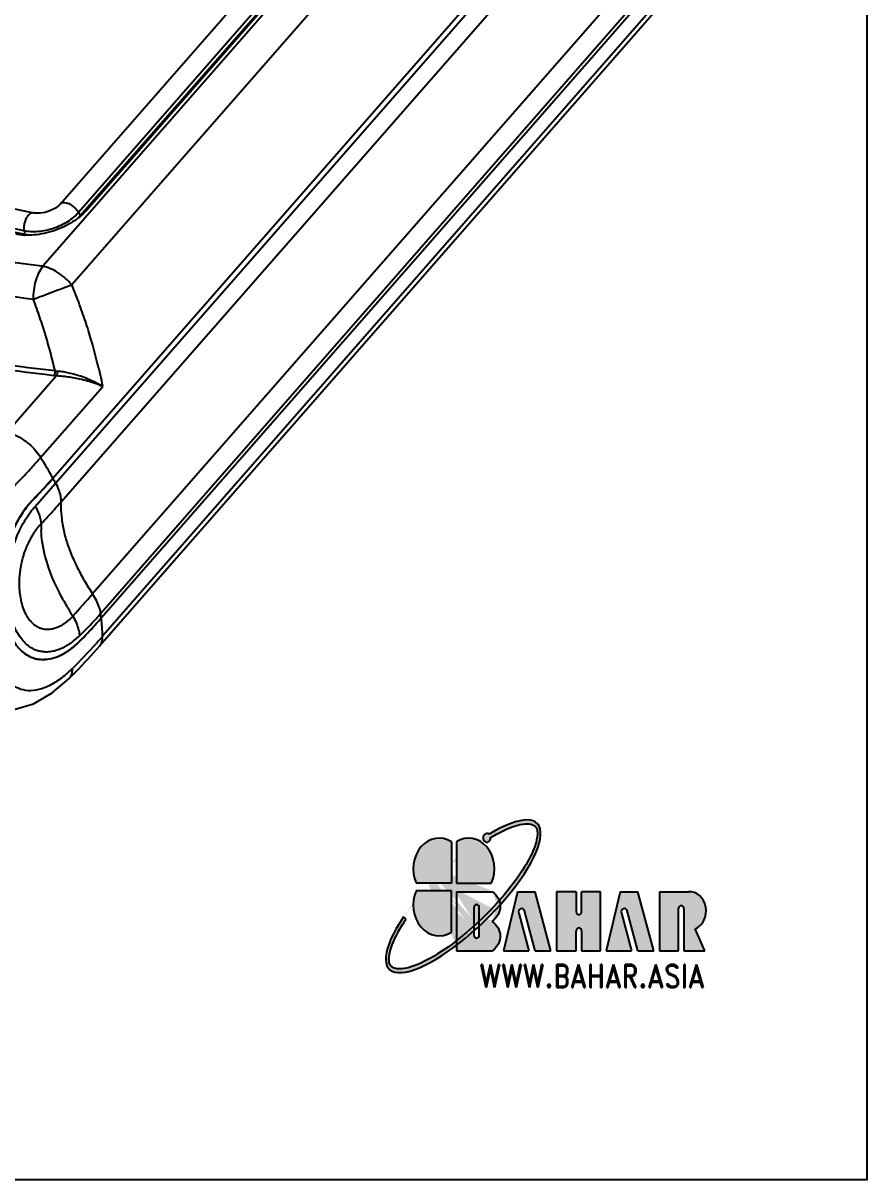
# Model space of a CAD drawing. Header units: millimetres. Extents: x 1786 to 4177, y -2705 to -1639.
# Drawn here: x 3672.3 to 3755.4, y -1898.6 to -1784.7 of the extents above; entities that cross this region are included whole.
import ezdxf
from ezdxf.enums import TextEntityAlignment as Align

# ---------------------------------------------------------------- set-up
doc = ezdxf.new("R2010")
doc.units = ezdxf.units.MM
doc.layers.add('from', color=7, linetype='Continuous')
doc.styles.add('BAHAR', font='romand.shx', dxfattribs={"width": 1.2, "bigfont": 'whgdtxt.shx'})

# ---------------------------------------------------------------- blocks, each defined once
blk = doc.blocks.new('*u187')
at = {"color": 7, "linetype": 'Continuous'}
for p, q in [((46.43, 42.1, 0), (-1.65, -12.85, 0)), ((49.29, 40.27, 0), (1.21, -14.68, 0)), ((0.06, -6.73, 0), (40.48, 39.48, 0)), ((43.11, 38.89, 0), (2.68, -7.31, 0)), ((42.29, 38.64, 0), (1.86, -7.56, 0)), ((42.45, 38.32, 0), (2.02, -7.88, 0)), ((-0.66, -33.71, 0), (56.39, 31.49, 0)), ((-0.65, -33.73, 0), (56.4, 31.48, 0)), ((-0.39, -34.2, 0), (56.66, 31.01, 0)), ((0.13, -36.08, 0), (57.18, 29.12, 0)), ((60.31, 20.1, 0), (3.25, -45.11, 0)), ((61.11, 18.15, 0), (4.06, -47.05, 0)), ((4.11, -47.48, 0), (61.16, 17.73, 0)), ((4.11, -47.49, 0), (61.16, 17.71, 0)), ((60.99, 14.94, 0), (3.94, -50.26, 0)), ((61.3, 15.91, 0), (4.24, -49.3, 0)), ((-2.53, -7.61, 0), (-41.88, 0.74, 0)), ((-3.49, -9.37, 0), (-42.84, -1.02, 0)), ((-3.42, -9.72, 0), (-42.77, -1.37, 0)), ((-2.45, -7.62, 0), (-2.53, -7.6, 0)), ((1.86, -7.56, 0), (2.02, -7.88, 0)), ((-3.49, -9.37, 0), (-3.42, -9.72, 0)), ((-1.65, -12.85, 0), (-2.01, -12.8, 0)), ((-5.19, -29.21, 0), (-0.32, -23.65, 0)), ((-1.86, -31.68, 0), (4.27, -24.69, 0)), ((-0.67, -33.72, 0), (-0.65, -33.73, 0)), ((-2.4, -36.5, 0), (-0.39, -34.2, 0)), ((-2.65, -35.88, 0), (-2.63, -35.88, 0)), ((0.95, -53.45, 0), (0.95, -53.45, 0))]:
    blk.add_line(p, q, dxfattribs=at)
at = {"color": 7, "linetype": 'Continuous', "elevation": 0}
for points in [[(0.06, -6.73), (-0.06, -6.85), (-0.41, -7.12), (-0.88, -7.36), (-1.41, -7.54), (-1.92, -7.63), (-2.36, -7.63), (-2.53, -7.61)], [(-6.84, -56.45), (-6.09, -56.57), (-4.38, -56.49), (-2.58, -55.94), (-0.74, -54.88), (0.95, -53.45)]]:
    blk.add_lwpolyline(points, dxfattribs=at)
at = {"color": 7, "linetype": 'Continuous'}
for centre, radius, start, end in [((-2.08, -3, 0), 6.43, 309.949, 310.978), ((-3.13, -3.42, 0), 6.37, 267.1062, 267.4113), ((-0.09, -19.53, 0), 4.12, 263.3682, 266.8231), ((0.07, -19.91, 0), 3.29, 261.1211, 264.9575), ((-47, -59.6, 0), 53.08, 29.1834, 31.7269), ((-47.88, 7.63, 0), 62.76, 316.1239, 318.7967), ((-47.69, 7.45, 0), 62.52, 316.1184, 318.8018), ((-45.22, -58.58, 0), 51.02, 28.9477, 29.1497), ((-45, -58.46, 0), 50.78, 28.745, 28.9476), ((-44.58, -58.23, 0), 50.29, 28.5415, 28.7452), ((9.17, -36.43, 0), 9.05, 177.7815, 181.3249), ((9.43, -38.31, 0), 11.24, 179.584, 183.1131), ((-307.35, 226.94, 0), 412.9, 318.3805, 318.7853), ((23.34, -31.57, 0), 24.22, 212.1432, 213.9793), ((24.84, -31.99, 0), 28.07, 211.1495, 213.0644), ((-23.61, -22.84, 0), 36.76, 314.1576, 317.7349), ((-43.11, -6.15, 0), 62.76, 316.1239, 318.7967), ((-42.81, -6.4, 0), 62.36, 316.3132, 318.8026), ((-23.45, -22.98, 0), 36.55, 317.7364, 318.3726), ((-23.37, -23.06, 0), 36.43, 318.3727, 318.8189), ((-21.64, -50.37, 0), 25.9, 6.4012, 7.3534), ((-19.86, -50.18, 0), 24.12, 2.1081, 6.4118), ((-44.03, -6.94, 0), 64.23, 314.8436, 317.9119), ((-3.44, -43.66, 0), 7.78, 308.3886, 312.9203), ((-4.03, -43.01, 0), 8.65, 312.8486, 314.1802), ((-44.76, -4.57, 0), 65.03, 316.1405, 316.3329), ((-41.26, -9.48, 0), 60.46, 317.9379, 318.8125), ((-3.17, -44.86, 0), 7.13, 306.0341, 306.488), ((-43.11, -9.06, 0), 62.54, 315.624, 318.7936), ((-1.63, -48.61, 0), 2.99, 253.8993, 258.0243), ((-1.63, -48.64, 0), 2.95, 257.9862, 259.2608), ((-1.63, -48.6, 0), 3.01, 258.0215, 259.3255), ((-1.63, -48.59, 0), 3.01, 259.326, 262.8582), ((-6.61, -44.59, 0), 11.14, 310.4662, 314.9272), ((-45.71, -6.57, 0), 66.14, 314.8624, 315.65)]:
    blk.add_arc(centre, radius, start, end, dxfattribs=at)
for points, start_tangent, end_tangent in [([(-2.01, -12.8, 0), (-14.4, -11, 0), (-26.76, -8.67, 0), (-38.7, -5.85, 0), (-50.18, -2.55, 0)], (-0.992342, 0.123522), (-0.954005, 0.299792)), ([(-2.58, -16.11, 0), (-15.46, -14.25, 0), (-27.95, -11.89, 0), (-40, -9.04, 0), (-51.6, -5.71, 0)], (-0.992481, 0.122396), (-0.954005, 0.299792)), ([(0.06, -6.73, 0), (0.1, -6.68, 0), (0.34, -6.58, 0), (0.65, -6.6, 0), (1, -6.72, 0), (1.34, -6.95, 0), (1.64, -7.24, 0), (1.86, -7.56, 0)], (0.650659, 0.75937), (0.454282, -0.890858)), ([(-2.53, -7.61, 0), (-2.61, -7.6, 0), (-2.86, -7.66, 0), (-3.1, -7.86, 0), (-3.31, -8.18, 0), (-3.45, -8.56, 0), (-3.51, -8.98, 0), (-3.49, -9.37, 0)], (-0.976438, 0.215798), (0.189906, -0.981802)), ([(1.86, -7.56, 0), (1.38, -8.03, 0), (0.79, -8.46, 0), (0.12, -8.83, 0), (-0.6, -9.12, 0), (-1.36, -9.33, 0), (-2.11, -9.44, 0), (-2.83, -9.45, 0), (-3.49, -9.37, 0)], (-0.658501, -0.75258), (-0.97824, 0.207477)), ([(2.05, -7.93, 0), (1.28, -8.49, 0), (0.41, -8.97, 0), (-0.54, -9.35, 0), (-1.53, -9.62, 0), (-2.51, -9.77, 0), (-3.42, -9.79, 0)], (-0.766581, -0.642147), (-0.998979, 0.045168)), ([(2.02, -7.88, 0), (1.7, -8.21, 0)], (-0.658501, -0.75258), (-0.736655, -0.676269)), ([(2.68, -7.31, 0), (2.14, -7.85, 0)], (-0.658501, -0.75258), (-0.754926, -0.65581)), ([(-3.45, -9.79, 0), (-4.32, -9.68, 0)], (-0.998725, 0.050487), (-0.97824, 0.207477)), ([(-2.87, -9.8, 0), (-3.42, -9.72, 0)], (-0.997089, 0.076249), (-0.97824, 0.207477)), ([(-0.57, -23.63, 0), (-14.72, -21.65, 0), (-28.41, -19.09, 0), (-41.59, -15.96, 0), (-54.22, -12.25, 0)], (-0.993269, 0.115834), (-0.951529, 0.307559)), ([(-0.44, -23.16, 0), (-14.57, -21.19, 0), (-28.24, -18.63, 0), (-41.4, -15.5, 0), (-54.01, -11.8, 0)], (-0.993269, 0.115834), (-0.951529, 0.307559)), ([(-2.58, -16.11, 0), (-2.51, -15.2, 0), (-2.33, -14.32, 0), (-2.03, -13.51, 0), (-1.65, -12.85, 0)], (0.000013, 1), (0.585877, 0.8104)), ([(1.21, -14.68, 0), (0.58, -14.04, 0), (-0.14, -13.49, 0), (-0.9, -13.09, 0), (-1.65, -12.85, 0)], (-0.646815, 0.762647), (-0.97824, 0.207477)), ([(-2.58, -16.11, 0), (-1.67, -15.75, 0), (-0.67, -15.36, 0), (0.32, -15, 0), (1.21, -14.68, 0)], (0.934866, 0.355002), (0.953491, 0.301421)), ([(4.27, -24.69, 0), (3.75, -22.44, 0), (3.2, -20.38, 0), (2.62, -18.49, 0), (1.98, -16.65, 0), (1.21, -14.68, 0)], (-0.202636, 0.979254), (-0.379516, 0.925185)), ([(-0.44, -23.16, 0), (-0.9, -21.3, 0), (-1.39, -19.59, 0), (-1.93, -17.91, 0), (-2.58, -16.11, 0)], (-0.221668, 0.975122), (-0.357916, 0.933754)), ([(-0.44, -23.16, 0), (-0.46, -23.33, 0), (-0.5, -23.49, 0), (-0.57, -23.63, 0)], (0.003563, -0.999994), (-0.579441, -0.815014)), ([(-0.22, -23.19, 0), (-0.23, -23.36, 0), (-0.26, -23.52, 0), (-0.32, -23.65, 0)], (0.030323, -0.99954), (-0.513708, -0.857965)), ([(4.27, -24.69, 0), (3.51, -24.4, 0), (2.74, -24.16, 0), (2.01, -23.97, 0), (1.32, -23.83, 0), (0.7, -23.74, 0), (0.15, -23.68, 0), (-0.32, -23.65, 0)], (-0.919009, 0.394237), (-0.999338, 0.036383)), ([(4.27, -24.69, 0), (3.53, -24.29, 0), (2.79, -23.96, 0), (2.07, -23.69, 0), (1.4, -23.49, 0), (0.79, -23.34, 0), (0.25, -23.24, 0), (-0.22, -23.19, 0)], (-0.854999, 0.51863), (-0.996102, 0.088207)), ([(-5.19, -29.21, 0), (-4.45, -29.44, 0), (-3.7, -29.84, 0), (-2.99, -30.37, 0), (-2.36, -31, 0), (-1.86, -31.68, 0)], (0.97824, -0.207477), (0.525655, -0.850698)), ([(-4.84, -34.86, 0), (-3.81, -33.81, 0), (-2.81, -32.75, 0), (-1.86, -31.68, 0)], (0.708786, 0.705424), (0.658501, 0.75258)), ([(-0.39, -34.2, 0), (-0.09, -34.86, 0), (0.08, -35.49, 0), (0.13, -36.08, 0)], (0.477818, -0.878459), (-0.039632, -0.999214)), ([(-2.64, -35.87, 0), (-3.51, -36.93, 0), (-4.26, -38.17, 0), (-4.88, -39.54, 0), (-5.34, -41, 0), (-5.65, -42.53, 0), (-5.79, -44.09, 0), (-5.77, -45.62, 0), (-5.57, -47.07, 0), (-5.23, -48.33, 0)], (-0.692886, -0.721047), (0.327215, -0.94495)), ([(-2.63, -35.88, 0), (-3.62, -37.12, 0), (-4.36, -38.38, 0), (-4.88, -39.59, 0), (-5.26, -40.76, 0), (-5.48, -41.67, 0)], (-0.692872, -0.721061), (-0.204704, -0.978824)), ([(-1.82, -38.22, 0), (-1.16, -37.51, 0), (-0.51, -36.8, 0), (0.13, -36.08, 0)], (0.686234, 0.727381), (0.658519, 0.752564)), ([(1.39, -49.75, 0), (1.22, -49.88, 0), (1.06, -50, 0), (0.89, -50.11, 0), (0.73, -50.21, 0), (0.57, -50.31, 0), (0.39, -50.4, 0), (0.19, -50.5, 0), (-0.03, -50.59, 0), (-0.26, -50.67, 0), (-0.51, -50.75, 0), (-0.78, -50.8, 0), (-1.08, -50.84, 0), (-1.41, -50.85, 0), (-1.76, -50.81, 0), (-2.13, -50.73, 0), (-2.53, -50.57, 0), (-2.95, -50.33, 0), (-3.38, -49.97, 0), (-3.82, -49.46, 0), (-4.26, -48.75, 0), (-4.65, -47.84, 0), (-4.94, -46.8, 0), (-5.1, -45.77, 0), (-5.17, -44.81, 0), (-5.16, -43.93, 0), (-5.11, -43.13, 0), (-5.01, -42.41, 0), (-4.89, -41.75, 0), (-4.76, -41.17, 0), (-4.61, -40.64, 0), (-4.46, -40.18, 0), (-4.31, -39.76, 0), (-4.17, -39.38, 0), (-4.02, -39.05, 0), (-3.88, -38.75, 0), (-3.74, -38.48, 0), (-3.61, -38.23, 0), (-3.49, -38.02, 0), (-3.37, -37.81, 0), (-3.23, -37.6, 0), (-3.1, -37.4, 0), (-2.96, -37.2, 0), (-2.82, -37.01, 0), (-2.68, -36.83, 0), (-2.54, -36.66, 0), (-2.4, -36.5, 0)], (-0.784284, -0.620402), (0.658722, 0.752386)), ([(-2.4, -36.5, 0), (-2.1, -37.1, 0), (-1.9, -37.69, 0), (-1.82, -38.22, 0)], (0.504185, -0.863596), (0.044249, -0.999021)), ([(0.12, -36.64, 0), (0.21, -37.74, 0), (0.45, -39.06, 0), (0.85, -40.42, 0), (1.41, -41.81, 0), (2.11, -43.22, 0), (2.83, -44.46, 0)], (0.022411, -0.999749), (0.53199, -0.846751)), ([(1.32, -47.3, 0), (1.22, -47.41, 0), (1.11, -47.52, 0), (1, -47.63, 0), (0.88, -47.73, 0), (0.76, -47.83, 0), (0.64, -47.93, 0), (0.52, -48.02, 0), (0.4, -48.1, 0), (0.28, -48.18, 0), (0.15, -48.26, 0), (0, -48.33, 0), (-0.15, -48.41, 0), (-0.33, -48.48, 0), (-0.51, -48.54, 0), (-0.72, -48.59, 0), (-0.94, -48.62, 0), (-1.18, -48.64, 0), (-1.44, -48.62, 0), (-1.72, -48.56, 0), (-2.01, -48.46, 0), (-2.33, -48.28, 0), (-2.65, -48.02, 0), (-2.98, -47.66, 0), (-3.3, -47.15, 0), (-3.58, -46.48, 0), (-3.79, -45.73, 0), (-3.91, -44.97, 0), (-3.95, -44.28, 0), (-3.94, -43.63, 0), (-3.89, -43.05, 0), (-3.81, -42.52, 0), (-3.72, -42.04, 0), (-3.61, -41.61, 0), (-3.5, -41.23, 0), (-3.38, -40.89, 0), (-3.27, -40.58, 0), (-3.15, -40.31, 0), (-3.04, -40.07, 0), (-2.93, -39.85, 0), (-2.83, -39.65, 0), (-2.73, -39.47, 0), (-2.64, -39.32, 0), (-2.54, -39.17, 0), (-2.44, -39.01, 0), (-2.34, -38.87, 0), (-2.24, -38.72, 0), (-2.13, -38.59, 0), (-2.03, -38.46, 0), (-1.92, -38.34, 0), (-1.82, -38.22, 0)], (-0.673495, -0.739191), (0.681702, 0.73163)), ([(0.83, -46.5, 0), (0.16, -45.33, 0), (-1.05, -42.59, 0), (-1.7, -39.97, 0), (-1.8, -38.92, 0)], (-0.516918, 0.856035), (-0.054189, 0.998531)), ([(4.06, -47.05, 0), (3.91, -46.42, 0), (3.64, -45.77, 0), (3.25, -45.11, 0)], (-0.127964, 0.991779), (-0.558923, 0.82922)), ([(2, -49.21, 0), (1.88, -48.6, 0), (1.66, -47.95, 0), (1.32, -47.3, 0)], (-0.099347, 0.995053), (-0.502774, 0.864418)), ([(-5.08, -48.7, 0), (-4.77, -49.36, 0), (-4.37, -50.01, 0), (-3.9, -50.58, 0), (-3.37, -51.03, 0), (-2.8, -51.34, 0), (-2.25, -51.52, 0)], (0.372419, -0.928065), (0.978101, -0.208133)), ([(-2.18, -51.53, 0), (-1.52, -51.58, 0), (-0.78, -51.48, 0), (0.07, -51.18, 0), (1.04, -50.59, 0), (2.13, -49.63, 0)], (0.982486, -0.186337), (0.692892, 0.721042)), ([(2.13, -49.65, 0), (1.44, -50.29, 0), (1.07, -50.58, 0)], (-0.692886, -0.721047), (-0.803987, -0.594646)), ([(3.94, -50.26, 0), (4.17, -49.86, 0), (4.24, -49.3, 0)], (0.656905, 0.753973), (-0.036044, 0.99935)), ([(-2.97, -51.29, 0), (-3.17, -51.18, 0), (-3.73, -50.76, 0)], (-0.895625, 0.444809), (-0.745089, 0.666965)), ([(1.03, -50.62, 0), (0.71, -50.84, 0), (-0.03, -51.24, 0), (-0.73, -51.49, 0), (-1.39, -51.59, 0), (-2, -51.58, 0)], (-0.808673, -0.588259), (-0.992241, 0.124333)), ([(-2.46, -51.48, 0), (-2.59, -51.44, 0), (-2.97, -51.29, 0)], (-0.960759, 0.277385), (-0.895625, 0.444809)), ([(0.62, -53.06, 0), (0.04, -53.52, 0), (-1.19, -54.25, 0), (-2.34, -54.61, 0), (-3.36, -54.63, 0), (-4.23, -54.34, 0), (-4.93, -53.79, 0), (-5.47, -53.03, 0)], (-0.761558, -0.648097), (-0.466337, 0.884607)), ([(0.95, -53.45, 0), (0.97, -53.43, 0), (1.2, -53.02, 0), (1.26, -52.48, 0)], (0.710575, 0.703622), (-0.057344, 0.998354))]:
    blk.add_spline(points, degree=3, dxfattribs=dict(at, start_tangent=start_tangent, end_tangent=end_tangent))
blk = doc.blocks.new('*u1')
at = {"layer": 'from'}
h = blk.add_hatch(color=5, dxfattribs=at)
h.set_gradient(color1=(0, 0, 255), color2=(204, 204, 255), rotation=270, one_color=1, tint=0.9, name='HEMISPHERICAL')
edge = h.paths.add_edge_path()
edge.add_arc((-3.947, 3.92), 0.248, 53.71062, 361.77764)
edge.add_spline(control_points=[(-3.699, 3.928), (-3.568, 3.995), (-3.439, 4.058), (-2.809, 4.355), (-2.345, 4.525), (-1.666, 4.688), (-1.417, 4.717), (-1.07, 4.705), (-0.949, 4.68), (-0.772, 4.607), (-0.713, 4.561), (-0.668, 4.506), (-0.626, 4.453), (-0.596, 4.389), (-0.562, 4.218), (-0.56, 4.112), (-0.597, 3.86), (-0.636, 3.715), (-0.819, 3.228), (-1.034, 2.837), (-1.623, 1.99), (-1.998, 1.533), (-2.648, 0.84), (-2.878, 0.608), (-3.12, 0.377)], knot_values=[5.294493, 5.294493, 5.294493, 5.294493, 5.376277, 5.376277, 5.702775, 5.702775, 5.939248, 5.939248, 6.116058, 6.116058, 6.283185, 6.283185, 6.283185, 6.442424, 6.442424, 6.601663, 6.601663, 6.760901, 6.760901, 7.088368, 7.088368, 7.415835, 7.415835, 7.578603, 7.578603, 7.578603, 7.578603], degree=3, periodic=0)
edge.add_ellipse((-4.752, 0.016), major_axis=(1.701, 0.073), ratio=0.67178, start_angle=362.49244, end_angle=374.72333, ccw=False)
edge.add_ellipse((-5.53, 0.614), major_axis=(5.032, 4.028), ratio=0.307549, start_angle=-75.30393, end_angle=56.66872)
edge = h.paths.add_edge_path()
edge.add_ellipse((-5.53, 0.614), major_axis=(5.032, 4.028), ratio=0.307549, start_angle=-233.44549, end_angle=-108.8635)
edge.add_line((-5.985, -2.153), (-5.985, -1.894))
edge.add_spline(control_points=[(-5.985, -1.894), (-6.497, -2.228), (-7.004, -2.522), (-8.1, -3.071), (-8.668, -3.288), (-9.403, -3.461), (-9.637, -3.488), (-9.981, -3.479), (-10.105, -3.455), (-10.276, -3.385), (-10.332, -3.345), (-10.418, -3.251), (-10.45, -3.195), (-10.491, -3.049), (-10.5, -2.958), (-10.483, -2.739), (-10.458, -2.613), (-10.324, -2.183), (-10.153, -1.835), (-9.753, -1.207), (-9.565, -0.946), (-9.352, -0.677)], knot_values=[8.160228, 8.160228, 8.160228, 8.160228, 8.46118, 8.46118, 8.851592, 8.851592, 9.075192, 9.075192, 9.255281, 9.255281, 9.404795, 9.404795, 9.554309, 9.554309, 9.703823, 9.703823, 9.853337, 9.853337, 10.159988, 10.159988, 10.357569, 10.357569, 10.357569, 10.357569], degree=3, periodic=0)
edge.add_line((-9.352, -0.677), (-9.522, -0.542))
edge = h.paths.add_edge_path()
edge.add_spline(control_points=[(-4.722, -0.996), (-4.988, -1.201), (-5.257, -1.398), (-5.679, -1.692), (-5.832, -1.795), (-5.985, -1.894)], knot_values=[7.912898, 7.912898, 7.912898, 7.912898, 8.070768, 8.070768, 8.160228, 8.160228, 8.160228, 8.160228], degree=3, periodic=0)
edge.add_line((-5.985, -1.894), (-5.985, -2.153))
edge.add_ellipse((-5.53, 0.614), major_axis=(5.032, 4.028), ratio=0.307549, start_angle=-108.8635, end_angle=-94.86485)
edge.add_line((-4.722, -1.27), (-4.722, -0.996))
edge = h.paths.add_edge_path()
edge.add_spline(control_points=[(-3.12, 0.377), (-3.364, 0.144), (-3.62, -0.088), (-4.103, -0.501), (-4.326, -0.685), (-4.553, -0.864)], knot_values=[7.578603, 7.578603, 7.578603, 7.578603, 7.743301, 7.743301, 7.879158, 7.879158, 7.879158, 7.879158], degree=3, periodic=0)
edge.add_line((-4.553, -0.864), (-4.553, -1.14))
edge.add_ellipse((-5.53, 0.614), major_axis=(5.032, 4.028), ratio=0.307549, start_angle=-92.96123, end_angle=-75.30393)
edge.add_ellipse((-4.752, 0.016), major_axis=(1.701, 0.073), ratio=0.67178, start_angle=362.49244, end_angle=374.72333)
edge = h.paths.add_edge_path()
edge.add_ellipse((-5.53, 0.614), major_axis=(5.032, 4.028), ratio=0.307549, start_angle=-94.86485, end_angle=-92.96123)
edge.add_line((-4.553, -1.14), (-4.553, -0.864))
edge.add_spline(control_points=[(-4.553, -0.864), (-4.609, -0.908), (-4.666, -0.952), (-4.722, -0.996)], knot_values=[7.879158, 7.879158, 7.879158, 7.879158, 7.912898, 7.912898, 7.912898, 7.912898], degree=3, periodic=0)
edge.add_line((-4.722, -0.996), (-4.722, -1.27))
h = blk.add_hatch(color=22, dxfattribs=at)
h.set_gradient(color1=(204, 51, 0), color2=(255, 140, 102), one_color=1, tint=0.7, name='HEMISPHERICAL')
h.paths.add_polyline_path([(-8.67, 1.366), (-6.321, 1.366), (-6.321, 3.691, 0.742451)])
h = blk.add_hatch(color=164, dxfattribs=at)
h.set_gradient(color1=(35, 39, 169), color2=(98, 103, 223), one_color=1, tint=0.63, name='HEMISPHERICAL')
h.paths.add_polyline_path([(-5.985, 1.366), (-3.636, 1.366, 0.742451), (-5.985, 3.691)])
h = blk.add_hatch(color=116, dxfattribs=at)
h.set_gradient(color1=(0, 127, 63), color2=(15, 255, 135), one_color=1, tint=0.53, name='INVCURVED')
h.paths.add_polyline_path([(-8.67, 0.917, 0.742451), (-6.321, -1.408), (-6.321, 0.917)])
h = blk.add_hatch(color=7, dxfattribs=at)
h.paths.add_polyline_path([(9.535, 0.862), (7.598, 0.862), (7.598, -2.467), (8.859, -2.467), (8.859, -0.102, -1), (9.228, -0.102), (9.228, -2.467), (10.625, -2.467), (9.981, -1.232, 0.888641)])
h.paths.add_polyline_path([(6.153, -2.467), (7.209, -2.467), (6.142, 0.863), (4.971, 0.863), (4.036, -2.467), (5.735, -2.467), (5.049, -0.335, -1), (5.428, -0.213)])
h.paths.add_polyline_path([(3.656, 0.863), (2.391, 0.863), (2.391, -0.237, -1), (2.021, -0.237), (2.021, 0.863), (0.71, 0.863), (0.71, -2.467), (2.021, -2.467), (2.021, -1.358, -1), (2.391, -1.358), (2.391, -2.467), (3.656, -2.467)])
h.paths.add_polyline_path([(-0.727, 0.863), (-1.899, 0.863), (-2.833, -2.467), (-1.134, -2.467), (-1.82, -0.335, -1), (-1.441, -0.213), (-0.716, -2.467), (0.339, -2.467)])
edge = h.paths.add_edge_path()
edge.add_ellipse((-4.752, 0.016), major_axis=(1.701, 0.073), ratio=0.67178, start_angle=310.68759, end_angle=362.49244)
edge.add_ellipse((-5.53, 0.614), major_axis=(5.032, 4.028), ratio=0.307549, start_angle=-91.8331, end_angle=-75.30393, ccw=False)
edge.add_line((-4.453, -1.062), (-4.453, -1.561))
edge.add_arc((-4.638, -1.561), 0.185, -180, 0, ccw=False)
edge.add_line((-4.822, -1.561), (-4.822, -1.345))
edge.add_ellipse((-5.53, 0.614), major_axis=(5.032, 4.028), ratio=0.307549, start_angle=-108.8635, end_angle=-95.9826, ccw=False)
edge.add_line((-5.985, -2.153), (-5.985, -2.467))
edge.add_line((-5.985, -2.467), (-3.566, -2.467))
edge.add_ellipse((-4.752, -1.675), major_axis=(1.701, 0.073), ratio=0.67178, start_angle=312.54488, end_angle=406.01563)
edge = h.paths.add_edge_path()
edge.add_arc((-4.638, -0.031), 0.185, 0, 180, ccw=False)
edge.add_line((-4.453, -0.031), (-4.453, -0.785))
edge.add_spline(control_points=[(-4.453, -0.785), (-4.26, -0.631), (-4.07, -0.474), (-3.62, -0.088), (-3.364, 0.144), (-3.12, 0.377)], knot_values=[7.578603, 7.578603, 7.578603, 7.578603, 7.69445, 7.69445, 7.859148, 7.859148, 7.859148, 7.859148], degree=3, periodic=0)
edge.add_ellipse((-4.752, 0.016), major_axis=(1.701, 0.073), ratio=0.67178, start_angle=374.72333, end_angle=404.056)
edge.add_line((-3.564, 0.863), (-5.985, 0.863))
edge.add_line((-5.985, 0.863), (-5.985, -1.894))
edge.add_spline(control_points=[(-5.985, -1.894), (-5.832, -1.795), (-5.679, -1.692), (-5.291, -1.421), (-5.055, -1.25), (-4.822, -1.073)], knot_values=[7.932695, 7.932695, 7.932695, 7.932695, 8.022155, 8.022155, 8.160228, 8.160228, 8.160228, 8.160228], degree=3, periodic=0)
edge.add_line((-4.822, -1.073), (-4.822, -0.031))
for p, q in [((-6.321, 3.691), (-6.321, 1.366)), ((-5.985, 3.691), (-5.985, 1.366)), ((-6.321, 1.366), (-8.67, 1.366)), ((-5.985, 1.366), (-3.636, 1.366)), ((-6.321, 0.917), (-8.67, 0.917)), ((-6.321, -1.408), (-6.321, 0.917)), ((-5.985, 0.863), (-3.564, 0.863)), ((-5.985, 0.863), (-5.985, -2.467)), ((-1.899, 0.863), (-2.833, -2.467)), ((-1.899, 0.863), (-0.727, 0.863)), ((0.339, -2.467), (-0.727, 0.863)), ((2.021, 0.863), (0.71, 0.863)), ((0.71, 0.863), (0.71, -2.467)), ((3.656, 0.863), (2.391, 0.863)), ((3.656, -2.467), (3.656, 0.863)), ((4.971, 0.863), (4.036, -2.467)), ((4.971, 0.863), (6.142, 0.863)), ((7.209, -2.467), (6.142, 0.863)), ((7.598, 0.862), (9.535, 0.862)), ((7.598, 0.862), (7.598, -2.467)), ((-9.352, -0.677), (-9.522, -0.542)), ((10.625, -2.467), (9.981, -1.232)), ((-5.985, -2.467), (-3.566, -2.467)), ((-2.833, -2.467), (-1.134, -2.467)), ((-0.716, -2.467), (0.339, -2.467)), ((0.71, -2.467), (2.021, -2.467)), ((2.391, -2.467), (3.656, -2.467)), ((4.036, -2.467), (5.735, -2.467)), ((6.153, -2.467), (7.209, -2.467)), ((7.598, -2.467), (8.859, -2.467)), ((9.228, -2.467), (10.625, -2.467))]:
    blk.add_line(p, q, dxfattribs=at)
for points in [[(2.021, 0.863), (2.021, -0.237, 1), (2.391, -0.237), (2.391, 0.863)], [(8.859, -2.467), (8.859, -0.102, -1), (9.228, -0.102), (9.228, -2.467)], [(-0.716, -2.467), (-1.441, -0.213, 1), (-1.82, -0.335), (-1.134, -2.467)], [(6.153, -2.467), (5.428, -0.213, 1), (5.049, -0.335), (5.735, -2.467)], [(2.021, -2.467), (2.021, -1.358, -1), (2.391, -1.358), (2.391, -2.467)]]:
    blk.add_lwpolyline(points, format="xyb", dxfattribs=at)
blk.add_lwpolyline([(-4.453, -0.031, 1), (-4.822, -0.031), (-4.822, -1.561, 1), (-4.453, -1.561)], format="xyb", close=True, dxfattribs=at)
for centre, radius, start, end in [((-3.947, 3.92), 0.248, 53.71062, 1.77764), ((-7.144, 2.174), 1.726, 61.52283, 207.89112), ((-5.162, 2.174), 1.726, 332.10888, 118.47717), ((-7.144, 0.109), 1.726, 152.10888, 298.47717), ((9.634, -0.211), 1.078, 288.77334, 95.2757)]:
    blk.add_arc(centre, radius, start, end, dxfattribs=at)
at = {"layer": 'from', "extrusion": (0, 0, -1)}
blk.add_ellipse((-5.53, 0.614), major_axis=(5.032, 4.028), ratio=0.307549, start_param=5.29413, end_param=10.357578, dxfattribs=at)
at = {"layer": 'from'}
for centre, start_param, end_param in [((-4.752, 0.016), 5.422521, 7.052108), ((-4.752, -1.675), 5.454937, 7.086309)]:
    blk.add_ellipse(centre, major_axis=(1.701, 0.073), ratio=0.67178, start_param=start_param, end_param=end_param, dxfattribs=at)
blk.add_open_spline([(-3.699, 3.928), (-3.568, 3.995), (-3.439, 4.058), (-2.809, 4.355), (-2.345, 4.525), (-1.666, 4.688), (-1.417, 4.717), (-1.07, 4.705), (-0.949, 4.68), (-0.772, 4.607), (-0.713, 4.561), (-0.668, 4.506), (-0.626, 4.453), (-0.596, 4.389), (-0.562, 4.218), (-0.56, 4.112), (-0.597, 3.86), (-0.636, 3.715), (-0.819, 3.228), (-1.034, 2.837), (-1.623, 1.99), (-1.998, 1.533), (-2.866, 0.607), (-3.359, 0.136), (-4.41, -0.765), (-4.967, -1.197), (-6.193, -2.049), (-6.862, -2.451), (-8.1, -3.071), (-8.668, -3.288), (-9.403, -3.461), (-9.637, -3.488), (-9.981, -3.479), (-10.105, -3.455), (-10.276, -3.385), (-10.332, -3.345), (-10.418, -3.251), (-10.45, -3.195), (-10.491, -3.049), (-10.5, -2.958), (-10.483, -2.739), (-10.458, -2.613), (-10.324, -2.183), (-10.153, -1.835), (-9.753, -1.207), (-9.565, -0.946), (-9.352, -0.677)], degree=3, knots=[5.294493, 5.294493, 5.294493, 5.294493, 5.376277, 5.376277, 5.702775, 5.702775, 5.939248, 5.939248, 6.116058, 6.116058, 6.283185, 6.283185, 6.283185, 6.442424, 6.442424, 6.601663, 6.601663, 6.760901, 6.760901, 7.088368, 7.088368, 7.415835, 7.415835, 7.743301, 7.743301, 8.070768, 8.070768, 8.46118, 8.46118, 8.851592, 8.851592, 9.075192, 9.075192, 9.255281, 9.255281, 9.404795, 9.404795, 9.554309, 9.554309, 9.703823, 9.703823, 9.853337, 9.853337, 10.159988, 10.159988, 10.357569, 10.357569, 10.357569, 10.357569], dxfattribs=at)
at = {"layer": 'from', "color": 7, "style": 'BAHAR'}
blk.add_text('WWW.BAHAR.ASIA', height=1.29668, dxfattribs=at).set_placement((10.625, -4.929), align=Align.BOTTOM_RIGHT)
blk = doc.blocks.new('*u349')
at = {"layer": 'Defpoints', "color": 2}
blk.add_lwpolyline([(0, 227.87), (162.93, 227.87), (162.93, 0), (0, 0)], close=True, dxfattribs=at)
blk.add_blockref('*u187', (83.42, 102.84))
at = {"layer": 'from', "xscale": 1.472697801384129, "yscale": 1.743727303885407, "zscale": 1.74372730388557}
blk.add_blockref('*u1', (131.32, 26.86), dxfattribs=at)

msp = doc.modelspace()

# ---------------------------------------------------------------- block references
msp.add_blockref('*u349', (3592.44, -1898.61))

doc.saveas('drawing.dxf')
